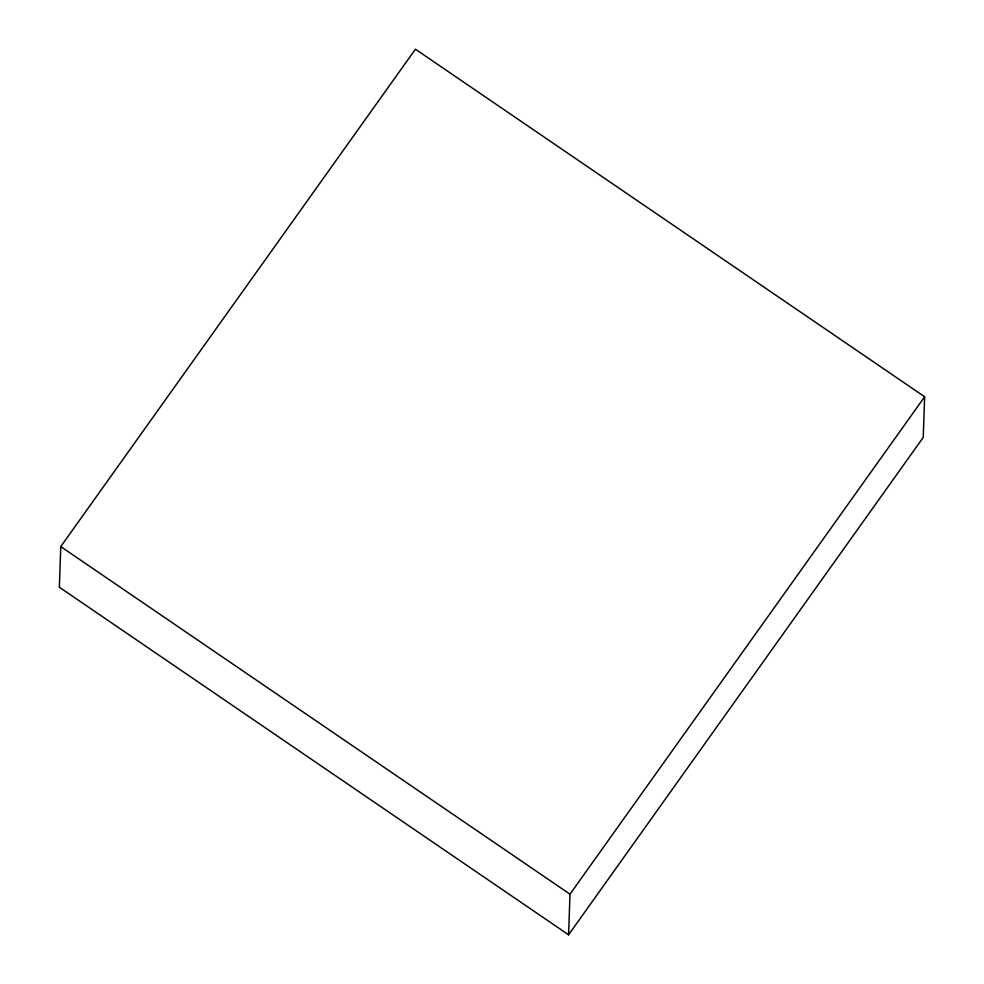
<?xml version="1.0" encoding="UTF-8"?>
<svg xmlns="http://www.w3.org/2000/svg" width="984" height="984" viewBox="0 0 984 984"><rect width="100%" height="100%" fill="white"/><g stroke="black" fill="none" stroke-linecap="round" stroke-linejoin="round"><path stroke-width="1.48" d="M60.762 546.6L59.347 587.227L568.58 934.8L923.238 437.4L924.653 396.773L415.42 49.2L60.762 546.6L569.994 894.173L568.58 934.8M569.994 894.173L924.653 396.773"/></g></svg>
